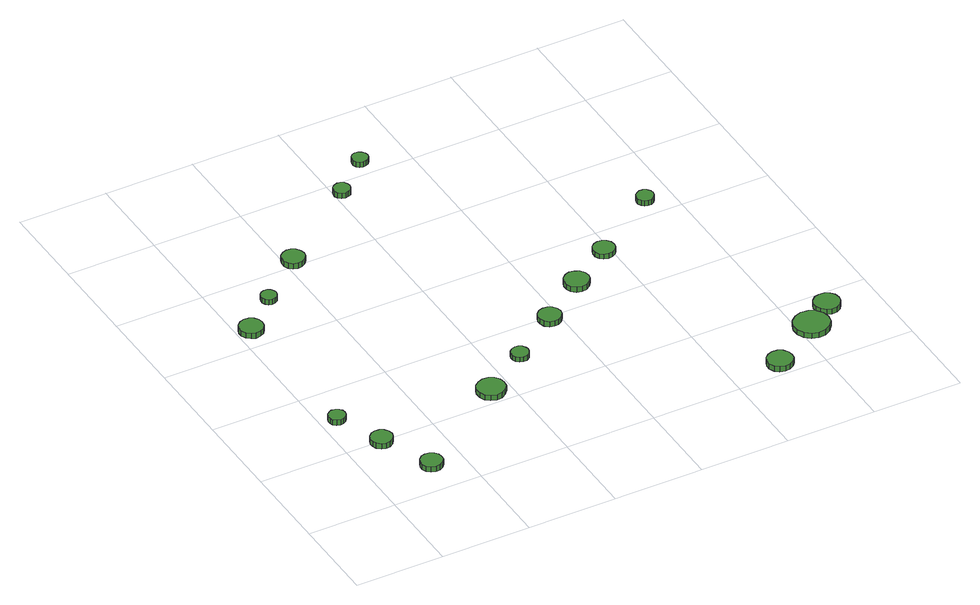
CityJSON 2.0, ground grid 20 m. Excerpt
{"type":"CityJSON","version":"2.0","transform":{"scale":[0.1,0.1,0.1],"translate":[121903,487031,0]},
"CityObjects":{
"tree1":{"type":"SolitaryVegetationObject","attributes":{"function":"something"},"geometry":[{"type":"MultiSurface","lod":"1","boundaries":[[[0,1,2,3,4,5,6,7,8,9,10,11,12,13,14]],[[15,16,17,18,19,20,21,22,23,24,25,26,27,28,29]],[[0,29,28,1]],[[1,28,27,2]],[[2,27,26,3]],[[3,26,25,4]],[[4,25,24,5]],[[5,24,23,6]],[[6,23,22,7]],[[7,22,21,8]],[[8,21,20,9]],[[9,20,19,10]],[[10,19,18,11]],[[11,18,17,12]],[[12,17,16,13]],[[13,16,15,14]],[[14,15,29,0]]]}]},
"tree2":{"type":"SolitaryVegetationObject","attributes":{"function":"something"},"geometry":[{"type":"MultiSurface","lod":"1","boundaries":[[[30,31,32,33,34,35,36,37,38,39,40,41,42,43,44]],[[45,46,47,48,49,50,51,52,53,54,55,56,57,58,59]],[[30,59,58,31]],[[31,58,57,32]],[[32,57,56,33]],[[33,56,55,34]],[[34,55,54,35]],[[35,54,53,36]],[[36,53,52,37]],[[37,52,51,38]],[[38,51,50,39]],[[39,50,49,40]],[[40,49,48,41]],[[41,48,47,42]],[[42,47,46,43]],[[43,46,45,44]],[[44,45,59,30]]]}]},
"tree3":{"type":"SolitaryVegetationObject","attributes":{"function":"something"},"geometry":[{"type":"MultiSurface","lod":"1","boundaries":[[[60,61,62,63,64,65,66,67,68,69,70,71,72,73,74]],[[75,76,77,78,79,80,81,82,83,84,85,86,87,88,89]],[[60,89,88,61]],[[61,88,87,62]],[[62,87,86,63]],[[63,86,85,64]],[[64,85,84,65]],[[65,84,83,66]],[[66,83,82,67]],[[67,82,81,68]],[[68,81,80,69]],[[69,80,79,70]],[[70,79,78,71]],[[71,78,77,72]],[[72,77,76,73]],[[73,76,75,74]],[[74,75,89,60]]]}]},
"tree4":{"type":"SolitaryVegetationObject","attributes":{"function":"something"},"geometry":[{"type":"MultiSurface","lod":"1","boundaries":[[[90,91,92,93,94,95,96,97,98,99,100,101,102,103,104]],[[105,106,107,108,109,110,111,112,113,114,115,116,117,118,119]],[[90,119,118,91]],[[91,118,117,92]],[[92,117,116,93]],[[93,116,115,94]],[[94,115,114,95]],[[95,114,113,96]],[[96,113,112,97]],[[97,112,111,98]],[[98,111,110,99]],[[99,110,109,100]],[[100,109,108,101]],[[101,108,107,102]],[[102,107,106,103]],[[103,106,105,104]],[[104,105,119,90]]]}]},
"tree5":{"type":"SolitaryVegetationObject","attributes":{"function":"something"},"geometry":[{"type":"MultiSurface","lod":"1","boundaries":[[[120,121,122,123,124,125,126,127,128,129,130,131,132,133,134]],[[135,136,137,138,139,140,141,142,143,144,145,146,147,148,149]],[[120,149,148,121]],[[121,148,147,122]],[[122,147,146,123]],[[123,146,145,124]],[[124,145,144,125]],[[125,144,143,126]],[[126,143,142,127]],[[127,142,141,128]],[[128,141,140,129]],[[129,140,139,130]],[[130,139,138,131]],[[131,138,137,132]],[[132,137,136,133]],[[133,136,135,134]],[[134,135,149,120]]]}]},
"tree6":{"type":"SolitaryVegetationObject","attributes":{"function":"something"},"geometry":[{"type":"MultiSurface","lod":"1","boundaries":[[[150,151,152,153,154,155,156,157,158,159,160,161,162,163,164]],[[165,166,167,168,169,170,171,172,173,174,175,176,177,178,179]],[[150,179,178,151]],[[151,178,177,152]],[[152,177,176,153]],[[153,176,175,154]],[[154,175,174,155]],[[155,174,173,156]],[[156,173,172,157]],[[157,172,171,158]],[[158,171,170,159]],[[159,170,169,160]],[[160,169,168,161]],[[161,168,167,162]],[[162,167,166,163]],[[163,166,165,164]],[[164,165,179,150]]]}]},
"tree7":{"type":"SolitaryVegetationObject","attributes":{"function":"something"},"geometry":[{"type":"MultiSurface","lod":"1","boundaries":[[[180,181,182,183,184,185,186,187,188,189,190,191,192,193,194]],[[195,196,197,198,199,200,201,202,203,204,205,206,207,208,209]],[[180,209,208,181]],[[181,208,207,182]],[[182,207,206,183]],[[183,206,205,184]],[[184,205,204,185]],[[185,204,203,186]],[[186,203,202,187]],[[187,202,201,188]],[[188,201,200,189]],[[189,200,199,190]],[[190,199,198,191]],[[191,198,197,192]],[[192,197,196,193]],[[193,196,195,194]],[[194,195,209,180]]]}]},
"tree8":{"type":"SolitaryVegetationObject","attributes":{"function":"something"},"geometry":[{"type":"MultiSurface","lod":"1","boundaries":[[[210,211,212,213,214,215,216,217,218,219,220,221,222,223,224]],[[225,226,227,228,229,230,231,232,233,234,235,236,237,238,239]],[[210,239,238,211]],[[211,238,237,212]],[[212,237,236,213]],[[213,236,235,214]],[[214,235,234,215]],[[215,234,233,216]],[[216,233,232,217]],[[217,232,231,218]],[[218,231,230,219]],[[219,230,229,220]],[[220,229,228,221]],[[221,228,227,222]],[[222,227,226,223]],[[223,226,225,224]],[[224,225,239,210]]]}]},
"tree9":{"type":"SolitaryVegetationObject","attributes":{"function":"something"},"geometry":[{"type":"MultiSurface","lod":"1","boundaries":[[[240,241,242,243,244,245,246,247,248,249,250,251,252,253,254]],[[255,256,257,258,259,260,261,262,263,264,265,266,267,268,269]],[[240,269,268,241]],[[241,268,267,242]],[[242,267,266,243]],[[243,266,265,244]],[[244,265,264,245]],[[245,264,263,246]],[[246,263,262,247]],[[247,262,261,248]],[[248,261,260,249]],[[249,260,259,250]],[[250,259,258,251]],[[251,258,257,252]],[[252,257,256,253]],[[253,256,255,254]],[[254,255,269,240]]]}]},
"tree10":{"type":"SolitaryVegetationObject","attributes":{"function":"something"},"geometry":[{"type":"MultiSurface","lod":"1","boundaries":[[[270,271,272,273,274,275,276,277,278,279,280,281,282,283,284]],[[285,286,287,288,289,290,291,292,293,294,295,296,297,298,299]],[[270,299,298,271]],[[271,298,297,272]],[[272,297,296,273]],[[273,296,295,274]],[[274,295,294,275]],[[275,294,293,276]],[[276,293,292,277]],[[277,292,291,278]],[[278,291,290,279]],[[279,290,289,280]],[[280,289,288,281]],[[281,288,287,282]],[[282,287,286,283]],[[283,286,285,284]],[[284,285,299,270]]]}]},
"tree11":{"type":"SolitaryVegetationObject","attributes":{"function":"something"},"geometry":[{"type":"MultiSurface","lod":"1","boundaries":[[[300,301,302,303,304,305,306,307,308,309,310,311,312,313,314]],[[315,316,317,318,319,320,321,322,323,324,325,326,327,328,329]],[[300,329,328,301]],[[301,328,327,302]],[[302,327,326,303]],[[303,326,325,304]],[[304,325,324,305]],[[305,324,323,306]],[[306,323,322,307]],[[307,322,321,308]],[[308,321,320,309]],[[309,320,319,310]],[[310,319,318,311]],[[311,318,317,312]],[[312,317,316,313]],[[313,316,315,314]],[[314,315,329,300]]]}]},
"tree12":{"type":"SolitaryVegetationObject","attributes":{"function":"something"},"geometry":[{"type":"MultiSurface","lod":"1","boundaries":[[[330,331,332,333,334,335,336,337,338,339,340,341,342,343,344]],[[345,346,347,348,349,350,351,352,353,354,355,356,357,358,359]],[[330,359,358,331]],[[331,358,357,332]],[[332,357,356,333]],[[333,356,355,334]],[[334,355,354,335]],[[335,354,353,336]],[[336,353,352,337]],[[337,352,351,338]],[[338,351,350,339]],[[339,350,349,340]],[[340,349,348,341]],[[341,348,347,342]],[[342,347,346,343]],[[343,346,345,344]],[[344,345,359,330]]]}]},
"tree13":{"type":"SolitaryVegetationObject","attributes":{"function":"something"},"geometry":[{"type":"MultiSurface","lod":"1","boundaries":[[[360,361,362,363,364,365,366,367,368,369,370,371,372,373,374]],[[375,376,377,378,379,380,381,382,383,384,385,386,387,388,389]],[[360,389,388,361]],[[361,388,387,362]],[[362,387,386,363]],[[363,386,385,364]],[[364,385,384,365]],[[365,384,383,366]],[[366,383,382,367]],[[367,382,381,368]],[[368,381,380,369]],[[369,380,379,370]],[[370,379,378,371]],[[371,378,377,372]],[[372,377,376,373]],[[373,376,375,374]],[[374,375,389,360]]]}]},
"tree14":{"type":"SolitaryVegetationObject","attributes":{"function":"something"},"geometry":[{"type":"MultiSurface","lod":"1","boundaries":[[[390,391,392,393,394,395,396,397,398,399,400,401,402,403,404]],[[405,406,407,408,409,410,411,412,413,414,415,416,417,418,419]],[[390,419,418,391]],[[391,418,417,392]],[[392,417,416,393]],[[393,416,415,394]],[[394,415,414,395]],[[395,414,413,396]],[[396,413,412,397]],[[397,412,411,398]],[[398,411,410,399]],[[399,410,409,400]],[[400,409,408,401]],[[401,408,407,402]],[[402,407,406,403]],[[403,406,405,404]],[[404,405,419,390]]]}]},
"tree15":{"type":"SolitaryVegetationObject","attributes":{"function":"something"},"geometry":[{"type":"MultiSurface","lod":"1","boundaries":[[[420,421,422,423,424,425,426,427,428,429,430,431,432,433,434]],[[435,436,437,438,439,440,441,442,443,444,445,446,447,448,449]],[[420,449,448,421]],[[421,448,447,422]],[[422,447,446,423]],[[423,446,445,424]],[[424,445,444,425]],[[425,444,443,426]],[[426,443,442,427]],[[427,442,441,428]],[[428,441,440,429]],[[429,440,439,430]],[[430,439,438,431]],[[431,438,437,432]],[[432,437,436,433]],[[433,436,435,434]],[[434,435,449,420]]]}]},
"tree16":{"type":"SolitaryVegetationObject","attributes":{"function":"something"},"geometry":[{"type":"MultiSurface","lod":"1","boundaries":[[[450,451,452,453,454,455,456,457,458,459,460,461,462,463,464]],[[465,466,467,468,469,470,471,472,473,474,475,476,477,478,479]],[[450,479,478,451]],[[451,478,477,452]],[[452,477,476,453]],[[453,476,475,454]],[[454,475,474,455]],[[455,474,473,456]],[[456,473,472,457]],[[457,472,471,458]],[[458,471,470,459]],[[459,470,469,460]],[[460,469,468,461]],[[461,468,467,462]],[[462,467,466,463]],[[463,466,465,464]],[[464,465,479,450]]]}]},
"tree17":{"type":"SolitaryVegetationObject","attributes":{"function":"something"},"geometry":[{"type":"MultiSurface","lod":"1","boundaries":[[[480,481,482,483,484,485,486,487,488,489,490,491,492,493,494]],[[495,496,497,498,499,500,501,502,503,504,505,506,507,508,509]],[[480,509,508,481]],[[481,508,507,482]],[[482,507,506,483]],[[483,506,505,484]],[[484,505,504,485]],[[485,504,503,486]],[[486,503,502,487]],[[487,502,501,488]],[[488,501,500,489]],[[489,500,499,490]],[[490,499,498,491]],[[491,498,497,492]],[[492,497,496,493]],[[493,496,495,494]],[[494,495,509,480]]]}]}
},
"vertices":[
[52,300,20],[51,308,20],[46,314,20],[39,318,20],[31,319,20],[24,316,20],[18,311,20],[15,304,20],[15,296,20],[18,289,20],[24,284,20],[31,281,20],[39,282,20],[46,286,20],[51,292,20],[51,292,7],[46,286,7],[39,282,7],[31,281,7],[24,284,7],[18,289,7],[15,296,7],[15,304,7],[18,311,7],[24,316,7],[31,319,7],[39,318,7],[46,314,7],[51,308,7],[52,300,7],
[103,196,16],[101,206,16],[95,214,16],[86,219,16],[76,220,16],[67,217,16],[59,210,16],[55,201,16],[55,191,16],[59,182,16],[67,175,16],[76,172,16],[86,173,16],[95,178,16],[101,187,16],[101,187,3],[95,178,3],[86,173,3],[76,172,3],[67,175,3],[59,182,3],[55,191,3],[55,201,3],[59,210,3],[67,217,3],[76,220,3],[86,219,3],[95,214,3],[101,206,3],[103,196,3],
[154,80,15],[152,90,15],[146,98,15],[137,103,15],[127,104,15],[118,101,15],[110,94,15],[106,85,15],[106,75,15],[110,66,15],[118,59,15],[127,56,15],[137,57,15],[146,62,15],[152,70,15],[152,70,2],[146,62,2],[137,57,2],[127,56,2],[118,59,2],[110,66,2],[106,75,2],[106,85,2],[110,94,2],[118,101,2],[127,104,2],[137,103,2],[146,98,2],[152,90,2],[154,80,2],
[57,652,15],[55,663,15],[49,671,15],[39,677,15],[28,678,15],[18,675,15],[9,667,15],[5,657,15],[5,646,15],[9,636,15],[18,629,15],[28,625,15],[39,627,15],[49,632,15],[55,641,15],[55,641,2],[49,632,2],[39,627,2],[28,625,2],[18,629,2],[9,636,2],[5,646,2],[5,657,2],[9,667,2],[18,675,2],[28,678,2],[39,677,2],[49,671,2],[55,663,2],[57,652,2],
[131,726,15],[129,733,15],[125,739,15],[119,743,15],[111,743,15],[104,741,15],[99,736,15],[96,729,15],[96,722,15],[99,715,15],[104,710,15],[111,708,15],[119,709,15],[125,713,15],[129,719,15],[129,719,3],[125,713,3],[119,709,3],[111,708,3],[104,710,3],[99,715,3],[96,722,3],[96,729,3],[99,736,3],[104,741,3],[111,743,3],[119,743,3],[125,739,3],[129,733,3],[131,726,3],
[385,235,17],[383,247,17],[375,258,17],[364,264,17],[351,265,17],[339,261,17],[329,253,17],[324,241,17],[324,228,17],[329,216,17],[339,208,17],[351,204,17],[364,205,17],[375,212,17],[383,222,17],[383,222,4],[375,212,4],[364,205,4],[351,204,4],[339,208,4],[329,216,4],[324,228,4],[324,241,4],[329,253,4],[339,261,4],[351,265,4],[364,264,4],[375,258,4],[383,247,4],[385,235,4],
[243,811,18],[240,821,18],[234,830,18],[225,835,18],[215,836,18],[205,833,18],[197,826,18],[193,816,18],[193,805,18],[197,796,18],[205,789,18],[215,786,18],[225,787,18],[234,792,18],[240,800,18],[240,800,5],[234,792,5],[225,787,5],[215,786,5],[205,789,5],[197,796,5],[193,805,5],[193,816,5],[197,826,5],[205,833,5],[215,836,5],[225,835,5],[234,830,5],[240,821,5],[243,811,5],
[483,311,15],[481,318,15],[477,325,15],[470,329,15],[462,330,15],[454,327,15],[448,322,15],[445,315,15],[445,307,15],[448,299,15],[454,294,15],[462,291,15],[470,292,15],[477,296,15],[481,303,15],[481,303,3],[477,296,3],[470,292,3],[462,291,3],[454,294,3],[448,299,3],[445,307,3],[445,315,3],[448,322,3],[454,327,3],[462,330,3],[470,329,3],[477,325,3],[481,318,3],[483,311,3],
[603,391,15],[601,401,15],[594,410,15],[585,415,15],[575,416,15],[565,413,15],[557,406,15],[553,396,15],[553,386,15],[557,376,15],[565,369,15],[575,366,15],[585,367,15],[594,372,15],[601,381,15],[601,381,2],[594,372,2],[585,367,2],[575,366,2],[565,369,2],[557,376,2],[553,386,2],[553,396,2],[557,406,2],[565,413,2],[575,416,2],[585,415,2],[594,410,2],[601,401,2],[603,391,2],
[435,965,17],[433,973,17],[429,979,17],[422,983,17],[415,984,17],[407,981,17],[401,976,17],[398,969,17],[398,961,17],[401,954,17],[407,949,17],[415,947,17],[422,948,17],[429,951,17],[433,958,17],[433,958,4],[429,951,4],[422,948,4],[415,947,4],[407,949,4],[401,954,4],[398,961,4],[398,969,4],[401,976,4],[407,981,4],[415,984,4],[422,983,4],[429,979,4],[433,973,4],[435,965,4],
[518,1040,15],[516,1047,15],[512,1053,15],[506,1057,15],[498,1058,15],[491,1056,15],[486,1051,15],[483,1044,15],[483,1037,15],[486,1030,15],[491,1025,15],[498,1023,15],[506,1024,15],[512,1027,15],[516,1033,15],[516,1033,2],[512,1027,2],[506,1024,2],[498,1023,2],[491,1025,2],[486,1030,2],[483,1037,2],[483,1044,2],[486,1051,2],[491,1056,2],[498,1058,2],[506,1057,2],[512,1053,2],[516,1047,2],[518,1040,2],
[711,467,16],[708,478,16],[701,488,16],[691,493,16],[680,495,16],[669,491,16],[660,483,16],[656,473,16],[656,461,16],[660,451,16],[669,443,16],[680,440,16],[691,441,16],[701,447,16],[708,456,16],[708,456,3],[701,447,3],[691,441,3],[680,440,3],[669,443,3],[660,451,3],[656,461,3],[656,473,3],[660,483,3],[669,491,3],[680,495,3],[691,493,3],[701,488,3],[708,478,3],[711,467,3],
[941,35,14],[939,46,14],[932,56,14],[922,62,14],[910,63,14],[899,59,14],[890,52,14],[885,41,14],[885,29,14],[890,18,14],[899,11,14],[910,7,14],[922,8,14],[932,14,14],[939,23,14],[939,23,1],[932,14,1],[922,8,1],[910,7,1],[899,11,1],[890,18,1],[885,29,1],[885,41,1],[890,52,1],[899,59,1],[910,63,1],[922,62,1],[932,56,1],[939,46,1],[941,35,1],
[808,535,14],[806,545,14],[800,553,14],[792,558,14],[782,559,14],[772,556,14],[765,550,14],[761,540,14],[761,530,14],[765,521,14],[772,515,14],[782,512,14],[792,513,14],[800,518,14],[806,526,14],[806,526,2],[800,518,2],[792,513,2],[782,512,2],[772,515,2],[765,521,2],[761,530,2],[761,540,2],[765,550,2],[772,556,2],[782,559,2],[792,558,2],[800,553,2],[806,545,2],[808,535,2],
[1068,111,14],[1065,127,14],[1055,140,14],[1041,148,14],[1025,150,14],[1010,145,14],[997,134,14],[991,119,14],[991,103,14],[997,88,14],[1010,77,14],[1025,72,14],[1041,74,14],[1055,82,14],[1065,95,14],[1065,95,1],[1055,82,1],[1041,74,1],[1025,72,1],[1010,77,1],[997,88,1],[991,103,1],[991,119,1],[997,134,1],[1010,145,1],[1025,150,1],[1041,148,1],[1055,140,1],[1065,127,1],[1068,111,1],
[961,647,15],[959,655,15],[954,661,15],[947,665,15],[939,666,15],[932,663,15],[926,658,15],[923,651,15],[923,643,15],[926,635,15],[932,630,15],[939,628,15],[947,628,15],[954,632,15],[959,639,15],[959,639,2],[954,632,2],[947,628,2],[939,628,2],[932,630,2],[926,635,2],[923,643,2],[923,651,2],[926,658,2],[932,663,2],[939,666,2],[947,665,2],[954,661,2],[959,655,2],[961,647,2],
[1118,157,14],[1116,169,14],[1109,178,14],[1099,184,14],[1087,185,14],[1076,182,14],[1067,174,14],[1062,163,14],[1062,151,14],[1067,141,14],[1076,133,14],[1087,129,14],[1099,130,14],[1109,136,14],[1116,146,14],[1116,146,1],[1109,136,1],[1099,130,1],[1087,129,1],[1076,133,1],[1067,141,1],[1062,151,1],[1062,163,1],[1067,174,1],[1076,182,1],[1087,185,1],[1099,184,1],[1109,178,1],[1116,169,1],[1118,157,1]
]}
